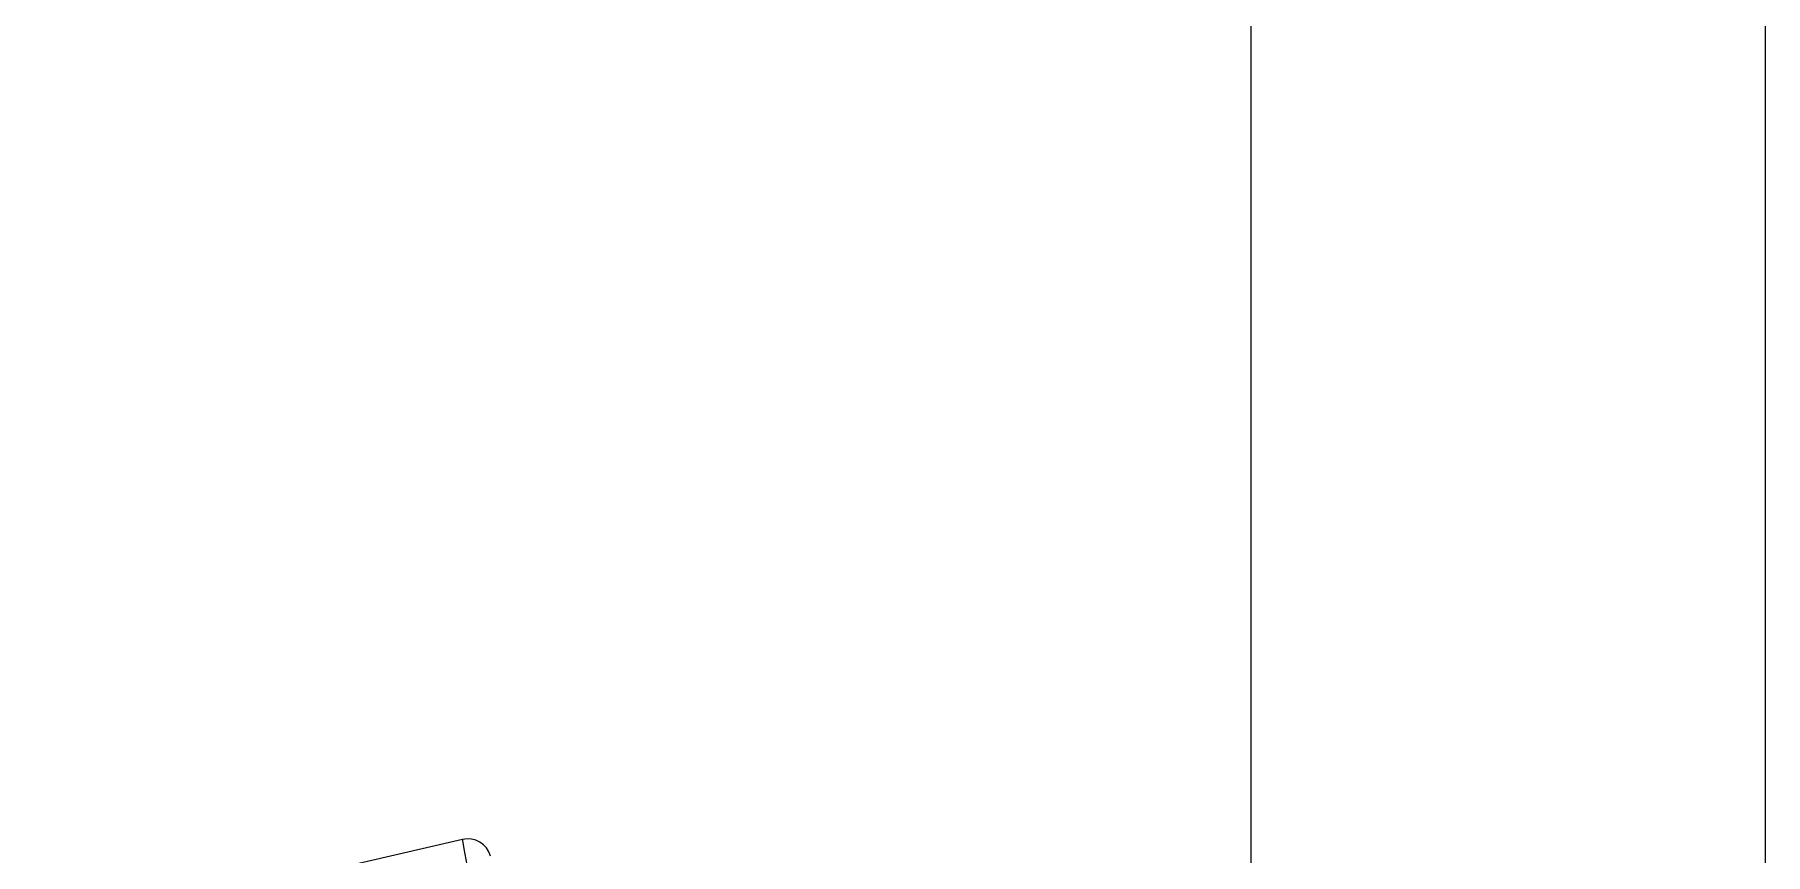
# Model space of a CAD drawing. Extents: x 3627 to 4221, y 1255 to 1675.
# Drawn here: x 4027.31 to 4042.11, y 1436.06 to 1443.07 of the extents above; entities that cross this region are included whole.
import ezdxf

# ---------------------------------------------------------------- set-up
doc = ezdxf.new("R2010")
doc.units = 0
doc.header["$LTSCALE"] = 7
doc.header["$MEASUREMENT"] = 0
doc.layers.get('0').update_dxf_attribs({"color": 2, "linetype": 'CONTINUOUS'})

msp = doc.modelspace()

# ---------------------------------------------------------------- linework, layer by layer
at = {"color": 7, "linetype": 'Continuous', "lineweight": 15}
for p, q in [((4037.714, 1513.559), (4037.714, 1422.729)), ((4042.114, 1422.728), (4042.114, 1513.591)), ((4030.973, 1436.184), (4027.313, 1435.339))]:
    msp.add_line(p, q, dxfattribs=at)
at = {"color": 8, "linetype": 'Continuous', "lineweight": 15, "flags": 128}
msp.add_lwpolyline([(4031.011, 1435.967), (4030.987, 1436.105), (4030.975, 1436.175), (4030.973, 1436.184)], dxfattribs=at)
at = {"color": 7, "linetype": 'Continuous', "lineweight": 15}
msp.add_arc((4031.018, 1435.989), 0.2, 15.2669, 103, dxfattribs=at)

doc.saveas('drawing.dxf')
